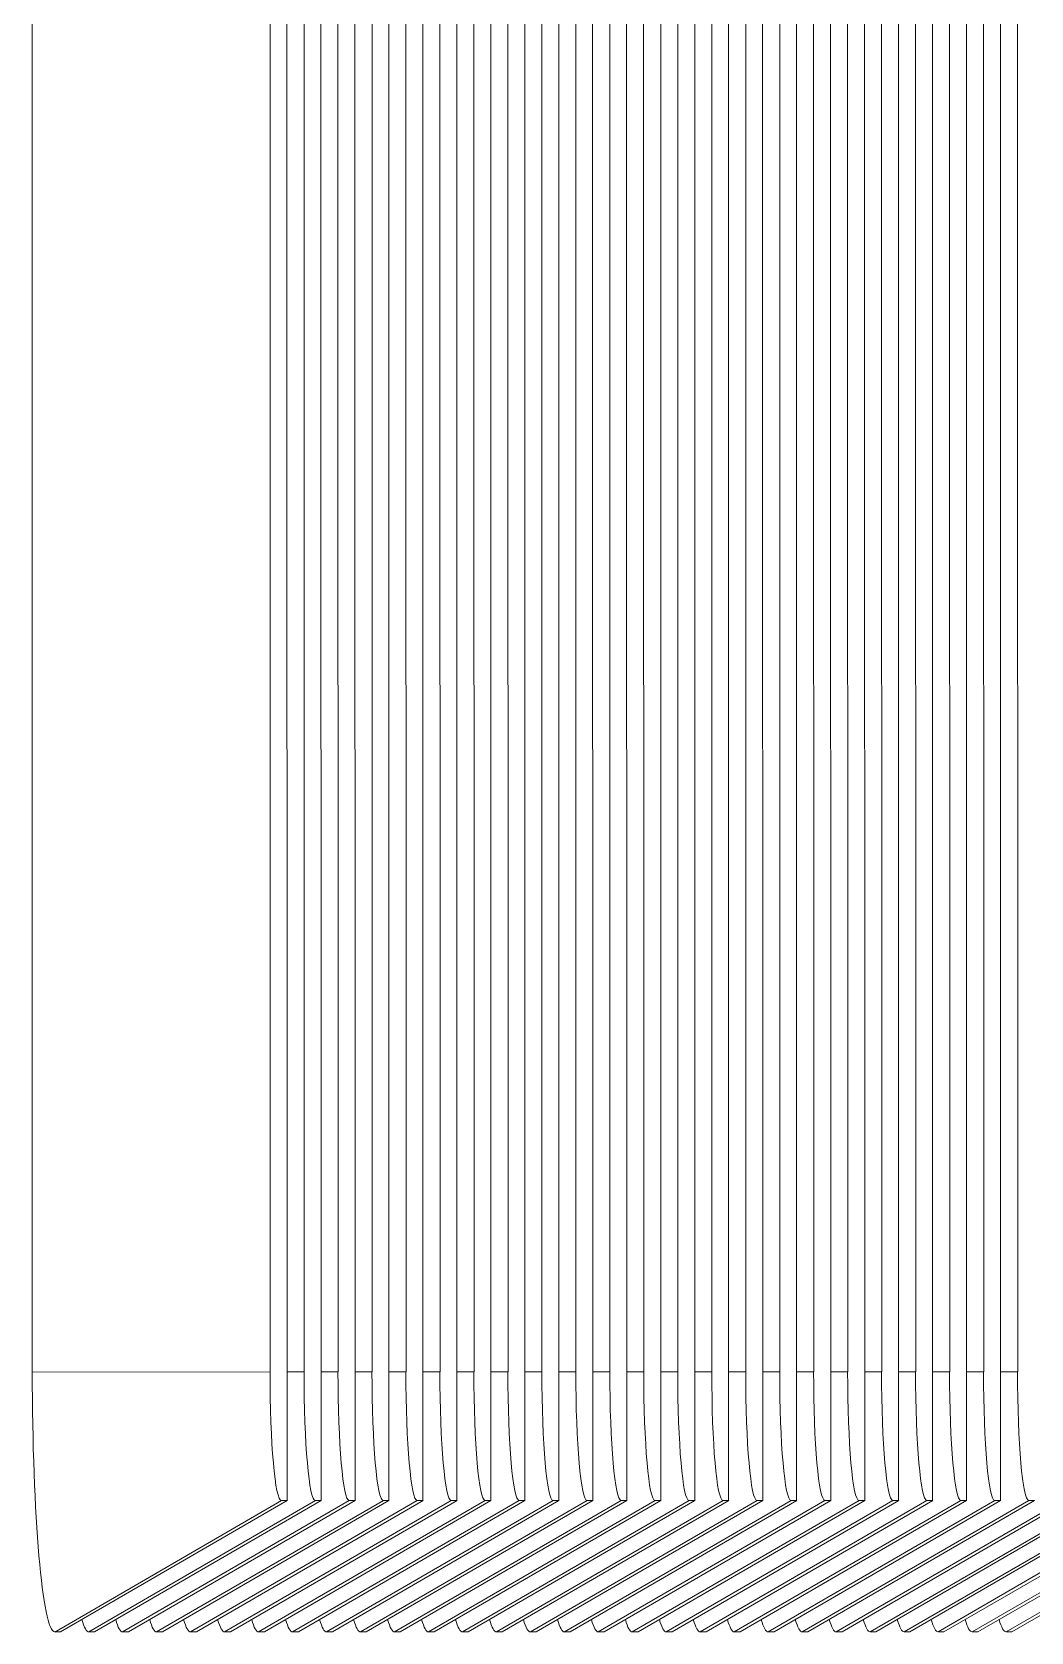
# Model space of a CAD drawing. Header units: millimetres. Extents: x -159872 to 386485, y -250577 to 158966.
# Drawn here: x 371097.25 to 371128, y 3106.6 to 3155.85 of the extents above; entities that cross this region are included whole.
import ezdxf

# ---------------------------------------------------------------- set-up
doc = ezdxf.new("R2010")
doc.units = ezdxf.units.MM
doc.layers.add('LDS-equipment-kitchen equipment', color=3, linetype='Continuous', lineweight=13)

# ---------------------------------------------------------------- blocks, each defined once
blk = doc.blocks.new('Group-335')
at = {"layer": 'LDS-equipment-kitchen equipment', "lineweight": 5}
for p, q in [((310431.582, 39665.081), (310431.591, 39568.165)), ((310431.582, 39665.081), (310431.591, 39568.165)), ((310432.626, 39665.081), (310432.634, 39568.165)), ((310432.626, 39665.081), (310432.634, 39568.165)), ((310433.673, 39665.081), (310433.682, 39568.165)), ((310433.673, 39665.081), (310433.682, 39568.165)), ((310434.713, 39665.081), (310434.722, 39568.165)), ((310434.713, 39665.081), (310434.722, 39568.165)), ((310435.764, 39665.081), (310435.773, 39568.165)), ((310435.764, 39665.081), (310435.773, 39568.165)), ((310436.808, 39665.081), (310436.817, 39568.166)), ((310436.808, 39665.081), (310436.817, 39568.166)), ((310437.855, 39665.082), (310437.864, 39568.166)), ((310437.855, 39665.082), (310437.864, 39568.166)), ((310438.903, 39665.082), (310438.912, 39568.166)), ((310438.903, 39665.082), (310438.912, 39568.166)), ((310439.946, 39665.082), (310439.955, 39568.166)), ((310439.946, 39665.082), (310439.955, 39568.166)), ((310440.99, 39665.082), (310440.999, 39568.166)), ((310440.99, 39665.082), (310440.999, 39568.166)), ((310442.038, 39665.082), (310442.047, 39568.166)), ((310442.038, 39665.082), (310442.047, 39568.166)), ((310443.085, 39665.082), (310443.094, 39568.166)), ((310443.085, 39665.082), (310443.094, 39568.166)), ((310444.132, 39665.082), (310444.141, 39568.166)), ((310444.132, 39665.082), (310444.141, 39568.166)), ((310445.172, 39665.082), (310445.181, 39568.166)), ((310445.172, 39665.082), (310445.181, 39568.166)), ((310446.223, 39665.082), (310446.232, 39568.166)), ((310446.223, 39665.082), (310446.232, 39568.166)), ((310447.267, 39665.082), (310447.276, 39568.167)), ((310447.267, 39665.082), (310447.276, 39568.167)), ((310448.315, 39665.082), (310448.324, 39568.167)), ((310448.315, 39665.082), (310448.324, 39568.167)), ((310449.362, 39665.083), (310449.371, 39568.167)), ((310449.362, 39665.083), (310449.371, 39568.167)), ((310450.406, 39665.083), (310450.415, 39568.167)), ((310450.406, 39665.083), (310450.415, 39568.167)), ((310451.45, 39665.083), (310451.459, 39568.167)), ((310451.45, 39665.083), (310451.459, 39568.167)), ((310452.497, 39665.083), (310452.506, 39568.167)), ((310452.497, 39665.083), (310452.506, 39568.167)), ((310453.544, 39665.083), (310453.553, 39568.167)), ((310453.544, 39665.083), (310453.553, 39568.167)), ((310423.746, 39572.122), (310423.738, 39661.122)), ((310423.746, 39572.122), (310423.738, 39661.122)), ((310431.07, 39572.123), (310431.062, 39661.122)), ((310431.07, 39572.123), (310431.062, 39661.122)), ((310432.117, 39572.123), (310432.109, 39661.122)), ((310432.117, 39572.123), (310432.109, 39661.122)), ((310433.158, 39572.123), (310433.15, 39661.123)), ((310433.158, 39572.123), (310433.15, 39661.123)), ((310434.209, 39572.123), (310434.2, 39661.123)), ((310434.209, 39572.123), (310434.2, 39661.123)), ((310435.252, 39572.123), (310435.244, 39661.123)), ((310435.252, 39572.123), (310435.244, 39661.123)), ((310436.3, 39572.123), (310436.292, 39661.123)), ((310436.3, 39572.123), (310436.292, 39661.123)), ((310437.344, 39572.124), (310437.336, 39661.123)), ((310437.344, 39572.124), (310437.336, 39661.123)), ((310438.391, 39572.124), (310438.383, 39661.123)), ((310438.391, 39572.124), (310438.383, 39661.123)), ((310439.435, 39572.124), (310439.427, 39661.123)), ((310439.435, 39572.124), (310439.427, 39661.123)), ((310440.482, 39572.124), (310440.474, 39661.123)), ((310440.482, 39572.124), (310440.474, 39661.123)), ((310441.529, 39572.124), (310441.521, 39661.123)), ((310441.529, 39572.124), (310441.521, 39661.123)), ((310442.57, 39572.124), (310442.562, 39661.123)), ((310442.57, 39572.124), (310442.562, 39661.123)), ((310443.62, 39572.124), (310443.612, 39661.124)), ((310443.62, 39572.124), (310443.612, 39661.124)), ((310444.668, 39572.124), (310444.66, 39661.124)), ((310444.668, 39572.124), (310444.66, 39661.124)), ((310445.712, 39572.124), (310445.704, 39661.124)), ((310445.712, 39572.124), (310445.704, 39661.124)), ((310446.759, 39572.124), (310446.751, 39661.124)), ((310446.759, 39572.124), (310446.751, 39661.124)), ((310447.8, 39572.124), (310447.791, 39661.124)), ((310447.8, 39572.124), (310447.791, 39661.124)), ((310448.847, 39572.125), (310448.839, 39661.124)), ((310448.847, 39572.125), (310448.839, 39661.124)), ((310449.894, 39572.125), (310449.886, 39661.124)), ((310449.894, 39572.125), (310449.886, 39661.124)), ((310450.941, 39572.125), (310450.933, 39661.124)), ((310450.941, 39572.125), (310450.933, 39661.124)), ((310451.989, 39572.125), (310451.981, 39661.124)), ((310451.989, 39572.125), (310451.981, 39661.124)), ((310453.033, 39572.125), (310453.024, 39661.124)), ((310453.033, 39572.125), (310453.024, 39661.124)), ((310454.08, 39572.125), (310454.072, 39661.124)), ((310454.08, 39572.125), (310454.072, 39661.124)), ((310431.07, 39572.123), (310423.746, 39572.122)), ((310431.07, 39572.123), (310423.746, 39572.122)), ((310432.117, 39572.123), (310431.592, 39572.123)), ((310432.117, 39572.123), (310431.592, 39572.123)), ((310433.158, 39572.123), (310432.636, 39572.123)), ((310433.158, 39572.123), (310432.636, 39572.123)), ((310434.209, 39572.123), (310433.683, 39572.123)), ((310434.209, 39572.123), (310433.683, 39572.123)), ((310435.252, 39572.123), (310434.727, 39572.123)), ((310435.252, 39572.123), (310434.727, 39572.123)), ((310436.3, 39572.123), (310435.774, 39572.123)), ((310436.3, 39572.123), (310435.774, 39572.123)), ((310437.344, 39572.124), (310436.822, 39572.123)), ((310437.344, 39572.124), (310436.822, 39572.123)), ((310438.391, 39572.124), (310437.865, 39572.124)), ((310438.391, 39572.124), (310437.865, 39572.124)), ((310439.435, 39572.124), (310438.913, 39572.124)), ((310439.435, 39572.124), (310438.913, 39572.124)), ((310440.482, 39572.124), (310439.956, 39572.124)), ((310440.482, 39572.124), (310439.956, 39572.124)), ((310441.529, 39572.124), (310441.004, 39572.124)), ((310441.529, 39572.124), (310441.004, 39572.124)), ((310442.57, 39572.124), (310442.048, 39572.124)), ((310442.57, 39572.124), (310442.048, 39572.124)), ((310443.62, 39572.124), (310443.095, 39572.124)), ((310443.62, 39572.124), (310443.095, 39572.124)), ((310444.668, 39572.124), (310444.142, 39572.124)), ((310444.668, 39572.124), (310444.142, 39572.124)), ((310445.712, 39572.124), (310445.186, 39572.124)), ((310445.712, 39572.124), (310445.186, 39572.124)), ((310446.759, 39572.124), (310446.233, 39572.124)), ((310446.759, 39572.124), (310446.233, 39572.124)), ((310447.8, 39572.124), (310447.277, 39572.124)), ((310447.8, 39572.124), (310447.277, 39572.124)), ((310448.847, 39572.125), (310448.325, 39572.125)), ((310448.847, 39572.125), (310448.325, 39572.125)), ((310449.894, 39572.125), (310449.372, 39572.125)), ((310449.894, 39572.125), (310449.372, 39572.125)), ((310450.941, 39572.125), (310450.415, 39572.125)), ((310450.941, 39572.125), (310450.415, 39572.125)), ((310451.989, 39572.125), (310451.463, 39572.125)), ((310451.989, 39572.125), (310451.463, 39572.125)), ((310453.033, 39572.125), (310452.507, 39572.125)), ((310453.033, 39572.125), (310452.507, 39572.125)), ((310454.08, 39572.125), (310453.554, 39572.125)), ((310454.08, 39572.125), (310453.554, 39572.125)), ((310431.415, 39568.163), (310424.437, 39564.119)), ((310431.415, 39568.163), (310424.437, 39564.119)), ((310424.618, 39564.121), (310431.592, 39568.165)), ((310424.618, 39564.121), (310431.592, 39568.165)), ((310432.462, 39568.163), (310425.485, 39564.12)), ((310432.462, 39568.163), (310425.485, 39564.12)), ((310425.662, 39564.121), (310432.636, 39568.165)), ((310425.662, 39564.121), (310432.636, 39568.165)), ((310433.503, 39568.163), (310426.528, 39564.12)), ((310433.503, 39568.163), (310426.528, 39564.12)), ((310426.709, 39564.121), (310433.683, 39568.165)), ((310426.709, 39564.121), (310433.683, 39568.165)), ((310434.553, 39568.163), (310427.575, 39564.12)), ((310434.553, 39568.163), (310427.575, 39564.12)), ((310427.75, 39564.122), (310434.727, 39568.165)), ((310427.75, 39564.122), (310434.727, 39568.165)), ((310435.597, 39568.163), (310428.619, 39564.12)), ((310435.597, 39568.163), (310428.619, 39564.12)), ((310428.797, 39564.122), (310435.775, 39568.165)), ((310428.797, 39564.122), (310435.775, 39568.165)), ((310436.645, 39568.164), (310429.667, 39564.12)), ((310436.645, 39568.164), (310429.667, 39564.12)), ((310429.844, 39564.122), (310436.822, 39568.165)), ((310429.844, 39564.122), (310436.822, 39568.165)), ((310437.692, 39568.164), (310430.711, 39564.12)), ((310437.692, 39568.164), (310430.711, 39564.12)), ((310430.891, 39564.122), (310437.865, 39568.165)), ((310430.891, 39564.122), (310437.865, 39568.165)), ((310431.591, 39568.163), (310431.411, 39568.163)), ((310431.591, 39568.163), (310431.411, 39568.163)), ((310438.736, 39568.164), (310431.758, 39564.12)), ((310438.736, 39568.164), (310431.758, 39564.12)), ((310431.939, 39564.122), (310438.913, 39568.165)), ((310431.939, 39564.122), (310438.913, 39568.165)), ((310432.634, 39568.163), (310432.458, 39568.163)), ((310432.634, 39568.163), (310432.458, 39568.163)), ((310439.78, 39568.164), (310432.805, 39564.12)), ((310439.78, 39568.164), (310432.805, 39564.12)), ((310432.983, 39564.122), (310439.957, 39568.166)), ((310432.983, 39564.122), (310439.957, 39568.166)), ((310433.682, 39568.163), (310433.502, 39568.163)), ((310433.682, 39568.163), (310433.502, 39568.163)), ((310440.827, 39568.164), (310433.849, 39564.12)), ((310440.827, 39568.164), (310433.849, 39564.12)), ((310434.027, 39564.122), (310441.004, 39568.166)), ((310434.027, 39564.122), (310441.004, 39568.166)), ((310434.722, 39568.163), (310434.549, 39568.163)), ((310434.722, 39568.163), (310434.549, 39568.163)), ((310441.874, 39568.164), (310434.896, 39564.12)), ((310441.874, 39568.164), (310434.896, 39564.12)), ((310435.074, 39564.122), (310442.048, 39568.166)), ((310435.074, 39564.122), (310442.048, 39568.166)), ((310435.773, 39568.163), (310435.593, 39568.163)), ((310435.773, 39568.163), (310435.593, 39568.163)), ((310442.918, 39568.164), (310435.94, 39564.12)), ((310442.918, 39568.164), (310435.94, 39564.12)), ((310436.121, 39564.122), (310443.095, 39568.166)), ((310436.121, 39564.122), (310443.095, 39568.166)), ((310436.817, 39568.164), (310436.64, 39568.164)), ((310436.817, 39568.164), (310436.64, 39568.164)), ((310443.962, 39568.164), (310436.988, 39564.121)), ((310443.962, 39568.164), (310436.988, 39564.121)), ((310437.168, 39564.122), (310444.142, 39568.166)), ((310437.168, 39564.122), (310444.142, 39568.166)), ((310437.864, 39568.164), (310437.688, 39568.164)), ((310437.864, 39568.164), (310437.688, 39568.164)), ((310445.013, 39568.164), (310438.035, 39564.121)), ((310445.013, 39568.164), (310438.035, 39564.121)), ((310438.212, 39564.123), (310445.186, 39568.166)), ((310438.212, 39564.123), (310445.186, 39568.166)), ((310438.912, 39568.164), (310438.731, 39568.164)), ((310438.912, 39568.164), (310438.731, 39568.164)), ((310446.057, 39568.164), (310439.079, 39564.121)), ((310446.057, 39568.164), (310439.079, 39564.121)), ((310439.26, 39564.123), (310446.234, 39568.166)), ((310439.26, 39564.123), (310446.234, 39568.166)), ((310439.955, 39568.164), (310439.779, 39568.164)), ((310439.955, 39568.164), (310439.779, 39568.164)), ((310447.104, 39568.164), (310440.126, 39564.121)), ((310447.104, 39568.164), (310440.126, 39564.121)), ((310440.304, 39564.123), (310447.278, 39568.166)), ((310440.304, 39564.123), (310447.278, 39568.166)), ((310440.999, 39568.164), (310440.823, 39568.164)), ((310440.999, 39568.164), (310440.823, 39568.164)), ((310448.148, 39568.165), (310441.17, 39564.121)), ((310448.148, 39568.165), (310441.17, 39564.121)), ((310441.351, 39564.123), (310448.325, 39568.166)), ((310441.351, 39564.123), (310448.325, 39568.166)), ((310442.047, 39568.164), (310441.87, 39568.164)), ((310442.047, 39568.164), (310441.87, 39568.164)), ((310449.195, 39568.165), (310442.217, 39564.121)), ((310449.195, 39568.165), (310442.217, 39564.121)), ((310442.395, 39564.123), (310449.372, 39568.166)), ((310442.395, 39564.123), (310449.372, 39568.166)), ((310443.094, 39568.164), (310442.914, 39568.164)), ((310443.094, 39568.164), (310442.914, 39568.164)), ((310450.239, 39568.165), (310443.261, 39564.121)), ((310450.239, 39568.165), (310443.261, 39564.121)), ((310443.439, 39564.123), (310450.416, 39568.167)), ((310443.439, 39564.123), (310450.416, 39568.167)), ((310444.141, 39568.164), (310443.961, 39568.164)), ((310444.141, 39568.164), (310443.961, 39568.164)), ((310451.286, 39568.165), (310444.309, 39564.121)), ((310451.286, 39568.165), (310444.309, 39564.121)), ((310444.489, 39564.123), (310451.463, 39568.167)), ((310444.489, 39564.123), (310451.463, 39568.167)), ((310445.181, 39568.164), (310445.009, 39568.164)), ((310445.181, 39568.164), (310445.009, 39568.164)), ((310452.334, 39568.165), (310445.356, 39564.121)), ((310452.334, 39568.165), (310445.356, 39564.121)), ((310445.533, 39564.123), (310452.507, 39568.167)), ((310445.533, 39564.123), (310452.507, 39568.167)), ((310446.232, 39568.164), (310446.052, 39568.164)), ((310446.232, 39568.164), (310446.052, 39568.164)), ((310453.374, 39568.165), (310446.4, 39564.121)), ((310453.374, 39568.165), (310446.4, 39564.121)), ((310446.581, 39564.123), (310453.555, 39568.167)), ((310446.581, 39564.123), (310453.555, 39568.167)), ((310447.276, 39568.164), (310447.1, 39568.164)), ((310447.276, 39568.164), (310447.1, 39568.164)), ((310454.425, 39568.165), (310447.447, 39564.122)), ((310454.425, 39568.165), (310447.447, 39564.122)), ((310447.621, 39564.123), (310454.598, 39568.167)), ((310447.621, 39564.123), (310454.598, 39568.167)), ((310448.324, 39568.165), (310448.144, 39568.165)), ((310448.324, 39568.165), (310448.144, 39568.165)), ((310455.469, 39568.165), (310448.491, 39564.122)), ((310455.469, 39568.165), (310448.491, 39564.122)), ((310448.672, 39564.123), (310455.646, 39568.167)), ((310448.672, 39564.123), (310455.646, 39568.167)), ((310449.371, 39568.165), (310449.191, 39568.165)), ((310449.371, 39568.165), (310449.191, 39568.165)), ((310456.516, 39568.165), (310449.538, 39564.122)), ((310456.516, 39568.165), (310449.538, 39564.122)), ((310449.716, 39564.124), (310456.693, 39568.167)), ((310449.716, 39564.124), (310456.693, 39568.167)), ((310450.415, 39568.165), (310450.238, 39568.165)), ((310450.415, 39568.165), (310450.238, 39568.165)), ((310457.563, 39568.165), (310450.582, 39564.122)), ((310457.563, 39568.165), (310450.582, 39564.122)), ((310450.763, 39564.124), (310457.737, 39568.167)), ((310450.763, 39564.124), (310457.737, 39568.167)), ((310451.459, 39568.165), (310451.282, 39568.165)), ((310451.459, 39568.165), (310451.282, 39568.165)), ((310458.604, 39568.166), (310451.63, 39564.122)), ((310458.604, 39568.166), (310451.63, 39564.122)), ((310451.81, 39564.124), (310458.784, 39568.167)), ((310451.81, 39564.124), (310458.784, 39568.167)), ((310452.506, 39568.165), (310452.329, 39568.165)), ((310452.506, 39568.165), (310452.329, 39568.165)), ((310459.651, 39568.166), (310452.677, 39564.122)), ((310459.651, 39568.166), (310452.677, 39564.122)), ((310452.854, 39564.124), (310459.828, 39568.167)), ((310452.854, 39564.124), (310459.828, 39568.167)), ((310453.553, 39568.165), (310453.373, 39568.165)), ((310453.553, 39568.165), (310453.373, 39568.165)), ((310460.699, 39568.166), (310453.721, 39564.122)), ((310460.699, 39568.166), (310453.721, 39564.122)), ((310453.898, 39564.124), (310460.875, 39568.167)), ((310453.898, 39564.124), (310460.875, 39568.167)), ((310454.594, 39568.165), (310454.421, 39568.165)), ((310454.594, 39568.165), (310454.421, 39568.165)), ((310424.618, 39564.121), (310424.438, 39564.121)), ((310424.618, 39564.121), (310424.438, 39564.121)), ((310425.662, 39564.121), (310425.489, 39564.121)), ((310425.662, 39564.121), (310425.489, 39564.121)), ((310426.709, 39564.121), (310426.529, 39564.121)), ((310426.709, 39564.121), (310426.529, 39564.121)), ((310427.75, 39564.122), (310427.577, 39564.122)), ((310427.75, 39564.122), (310427.577, 39564.122)), ((310428.797, 39564.122), (310428.62, 39564.122)), ((310428.797, 39564.122), (310428.62, 39564.122)), ((310429.844, 39564.122), (310429.668, 39564.122)), ((310429.844, 39564.122), (310429.668, 39564.122)), ((310430.891, 39564.122), (310430.711, 39564.122)), ((310430.891, 39564.122), (310430.711, 39564.122)), ((310431.939, 39564.122), (310431.759, 39564.122)), ((310431.939, 39564.122), (310431.759, 39564.122)), ((310432.983, 39564.122), (310432.806, 39564.122)), ((310432.983, 39564.122), (310432.806, 39564.122)), ((310434.027, 39564.122), (310433.85, 39564.122)), ((310434.027, 39564.122), (310433.85, 39564.122)), ((310435.074, 39564.122), (310434.897, 39564.122)), ((310435.074, 39564.122), (310434.897, 39564.122)), ((310436.121, 39564.122), (310435.941, 39564.122)), ((310436.121, 39564.122), (310435.941, 39564.122)), ((310437.168, 39564.122), (310436.988, 39564.122)), ((310437.168, 39564.122), (310436.988, 39564.122)), ((310438.212, 39564.123), (310438.036, 39564.123)), ((310438.212, 39564.123), (310438.036, 39564.123)), ((310439.26, 39564.123), (310439.08, 39564.123)), ((310439.26, 39564.123), (310439.08, 39564.123)), ((310440.304, 39564.123), (310440.131, 39564.123)), ((310440.304, 39564.123), (310440.131, 39564.123)), ((310441.351, 39564.123), (310441.171, 39564.123)), ((310441.351, 39564.123), (310441.171, 39564.123)), ((310442.395, 39564.123), (310442.218, 39564.123)), ((310442.395, 39564.123), (310442.218, 39564.123)), ((310443.439, 39564.123), (310443.262, 39564.123)), ((310443.439, 39564.123), (310443.262, 39564.123)), ((310444.489, 39564.123), (310444.309, 39564.123)), ((310444.489, 39564.123), (310444.309, 39564.123)), ((310445.533, 39564.123), (310445.357, 39564.123)), ((310445.533, 39564.123), (310445.357, 39564.123)), ((310446.581, 39564.123), (310446.401, 39564.123)), ((310446.581, 39564.123), (310446.401, 39564.123)), ((310447.621, 39564.123), (310447.448, 39564.123)), ((310447.621, 39564.123), (310447.448, 39564.123)), ((310448.672, 39564.123), (310448.492, 39564.123)), ((310448.672, 39564.123), (310448.492, 39564.123)), ((310449.716, 39564.124), (310449.539, 39564.124)), ((310449.716, 39564.124), (310449.539, 39564.124)), ((310450.763, 39564.124), (310450.583, 39564.124)), ((310450.763, 39564.124), (310450.583, 39564.124)), ((310451.81, 39564.124), (310451.63, 39564.124)), ((310451.81, 39564.124), (310451.63, 39564.124)), ((310452.854, 39564.124), (310452.677, 39564.124)), ((310452.854, 39564.124), (310452.677, 39564.124)), ((310453.898, 39564.124), (310453.721, 39564.124)), ((310453.898, 39564.124), (310453.721, 39564.124))]:
    blk.add_line(p, q, dxfattribs=at)
at = {"layer": 'LDS-equipment-kitchen equipment', "lineweight": 5, "transparency": 33554687}
for points in [[(310424.442, 39564.121), (310424.058, 39564.121), (310423.747, 39567.705), (310423.747, 39572.122)], [(310424.442, 39564.121), (310424.058, 39564.121), (310423.747, 39567.705), (310423.747, 39572.122)], [(310431.415, 39568.163), (310431.221, 39568.163), (310431.065, 39569.934), (310431.065, 39572.121)], [(310431.415, 39568.163), (310431.221, 39568.163), (310431.065, 39569.934), (310431.065, 39572.121)], [(310432.462, 39568.163), (310432.265, 39568.163), (310432.113, 39569.934), (310432.113, 39572.121)], [(310432.462, 39568.163), (310432.265, 39568.163), (310432.113, 39569.934), (310432.113, 39572.121)], [(310433.503, 39568.163), (310433.312, 39568.163), (310433.157, 39569.934), (310433.156, 39572.121)], [(310433.503, 39568.163), (310433.312, 39568.163), (310433.157, 39569.934), (310433.156, 39572.121)], [(310434.553, 39568.163), (310434.359, 39568.163), (310434.204, 39569.934), (310434.203, 39572.121)], [(310434.553, 39568.163), (310434.359, 39568.163), (310434.204, 39569.934), (310434.203, 39572.121)], [(310435.597, 39568.163), (310435.403, 39568.163), (310435.247, 39569.934), (310435.247, 39572.122)], [(310435.597, 39568.163), (310435.403, 39568.163), (310435.247, 39569.934), (310435.247, 39572.122)], [(310436.645, 39568.164), (310436.45, 39568.163), (310436.295, 39569.934), (310436.295, 39572.122)], [(310436.645, 39568.164), (310436.45, 39568.163), (310436.295, 39569.934), (310436.295, 39572.122)], [(310437.692, 39568.164), (310437.494, 39568.164), (310437.339, 39569.934), (310437.339, 39572.122)], [(310437.692, 39568.164), (310437.494, 39568.164), (310437.339, 39569.934), (310437.339, 39572.122)], [(310438.736, 39568.164), (310438.542, 39568.164), (310438.386, 39569.935), (310438.386, 39572.122)], [(310438.736, 39568.164), (310438.542, 39568.164), (310438.386, 39569.935), (310438.386, 39572.122)], [(310439.78, 39568.164), (310439.585, 39568.164), (310439.434, 39569.935), (310439.434, 39572.122)], [(310439.78, 39568.164), (310439.585, 39568.164), (310439.434, 39569.935), (310439.434, 39572.122)], [(310440.827, 39568.164), (310440.633, 39568.164), (310440.478, 39569.935), (310440.477, 39572.122)], [(310440.827, 39568.164), (310440.633, 39568.164), (310440.478, 39569.935), (310440.477, 39572.122)], [(310441.874, 39568.164), (310441.68, 39568.164), (310441.524, 39569.935), (310441.524, 39572.122)], [(310441.874, 39568.164), (310441.68, 39568.164), (310441.524, 39569.935), (310441.524, 39572.122)], [(310442.918, 39568.164), (310442.724, 39568.164), (310442.569, 39569.935), (310442.568, 39572.122)], [(310442.918, 39568.164), (310442.724, 39568.164), (310442.569, 39569.935), (310442.568, 39572.122)], [(310443.962, 39568.164), (310443.771, 39568.164), (310443.616, 39569.935), (310443.616, 39572.122)], [(310443.962, 39568.164), (310443.771, 39568.164), (310443.616, 39569.935), (310443.616, 39572.122)], [(310445.013, 39568.164), (310444.815, 39568.164), (310444.663, 39569.935), (310444.663, 39572.122)], [(310445.013, 39568.164), (310444.815, 39568.164), (310444.663, 39569.935), (310444.663, 39572.122)], [(310446.057, 39568.164), (310445.862, 39568.164), (310445.707, 39569.935), (310445.707, 39572.122)], [(310446.057, 39568.164), (310445.862, 39568.164), (310445.707, 39569.935), (310445.707, 39572.122)], [(310447.104, 39568.164), (310446.91, 39568.164), (310446.755, 39569.935), (310446.754, 39572.123)], [(310447.104, 39568.164), (310446.91, 39568.164), (310446.755, 39569.935), (310446.754, 39572.123)], [(310448.148, 39568.165), (310447.954, 39568.165), (310447.798, 39569.935), (310447.798, 39572.123)], [(310448.148, 39568.165), (310447.954, 39568.165), (310447.798, 39569.935), (310447.798, 39572.123)], [(310449.195, 39568.165), (310449.001, 39568.165), (310448.846, 39569.936), (310448.845, 39572.123)], [(310449.195, 39568.165), (310449.001, 39568.165), (310448.846, 39569.936), (310448.845, 39572.123)], [(310450.239, 39568.165), (310450.045, 39568.165), (310449.889, 39569.936), (310449.889, 39572.123)], [(310450.239, 39568.165), (310450.045, 39568.165), (310449.889, 39569.936), (310449.889, 39572.123)], [(310451.286, 39568.165), (310451.092, 39568.165), (310450.937, 39569.936), (310450.937, 39572.123)], [(310451.286, 39568.165), (310451.092, 39568.165), (310450.937, 39569.936), (310450.937, 39572.123)], [(310452.334, 39568.165), (310452.136, 39568.165), (310451.984, 39569.936), (310451.984, 39572.123)], [(310452.334, 39568.165), (310452.136, 39568.165), (310451.984, 39569.936), (310451.984, 39572.123)], [(310453.374, 39568.165), (310453.184, 39568.165), (310453.028, 39569.936), (310453.028, 39572.123)], [(310453.374, 39568.165), (310453.184, 39568.165), (310453.028, 39569.936), (310453.028, 39572.123)], [(310454.425, 39568.165), (310454.23, 39568.165), (310454.075, 39569.936), (310454.075, 39572.123)], [(310454.425, 39568.165), (310454.23, 39568.165), (310454.075, 39569.936), (310454.075, 39572.123)], [(310425.49, 39564.121), (310425.415, 39564.121), (310425.345, 39564.252), (310425.271, 39564.502)], [(310425.49, 39564.121), (310425.415, 39564.121), (310425.345, 39564.252), (310425.271, 39564.502)], [(310426.53, 39564.121), (310426.456, 39564.121), (310426.385, 39564.252), (310426.315, 39564.502)], [(310426.53, 39564.121), (310426.456, 39564.121), (310426.385, 39564.252), (310426.315, 39564.502)], [(310427.577, 39564.122), (310427.503, 39564.122), (310427.433, 39564.252), (310427.362, 39564.502)], [(310427.577, 39564.122), (310427.503, 39564.122), (310427.433, 39564.252), (310427.362, 39564.502)], [(310428.625, 39564.122), (310428.55, 39564.122), (310428.48, 39564.252), (310428.406, 39564.503)], [(310428.625, 39564.122), (310428.55, 39564.122), (310428.48, 39564.252), (310428.406, 39564.503)], [(310429.672, 39564.122), (310429.598, 39564.122), (310429.527, 39564.252), (310429.453, 39564.503)], [(310429.672, 39564.122), (310429.598, 39564.122), (310429.527, 39564.252), (310429.453, 39564.503)], [(310430.716, 39564.122), (310430.641, 39564.122), (310430.574, 39564.252), (310430.5, 39564.503)], [(310430.716, 39564.122), (310430.641, 39564.122), (310430.574, 39564.252), (310430.5, 39564.503)], [(310431.763, 39564.122), (310431.689, 39564.122), (310431.619, 39564.252), (310431.544, 39564.503)], [(310431.763, 39564.122), (310431.689, 39564.122), (310431.619, 39564.252), (310431.544, 39564.503)], [(310432.807, 39564.122), (310432.733, 39564.122), (310432.662, 39564.253), (310432.592, 39564.503)], [(310432.807, 39564.122), (310432.733, 39564.122), (310432.662, 39564.253), (310432.592, 39564.503)], [(310433.854, 39564.122), (310433.78, 39564.122), (310433.71, 39564.253), (310433.636, 39564.503)], [(310433.854, 39564.122), (310433.78, 39564.122), (310433.71, 39564.253), (310433.636, 39564.503)], [(310434.902, 39564.122), (310434.828, 39564.122), (310434.757, 39564.253), (310434.683, 39564.503)], [(310434.902, 39564.122), (310434.828, 39564.122), (310434.757, 39564.253), (310434.683, 39564.503)], [(310435.942, 39564.122), (310435.868, 39564.122), (310435.805, 39564.253), (310435.73, 39564.503)], [(310435.942, 39564.122), (310435.868, 39564.122), (310435.805, 39564.253), (310435.73, 39564.503)], [(310436.993, 39564.122), (310436.918, 39564.122), (310436.848, 39564.253), (310436.774, 39564.503)], [(310436.993, 39564.122), (310436.918, 39564.122), (310436.848, 39564.253), (310436.774, 39564.503)], [(310438.04, 39564.123), (310437.966, 39564.123), (310437.896, 39564.253), (310437.821, 39564.503)], [(310438.04, 39564.123), (310437.966, 39564.123), (310437.896, 39564.253), (310437.821, 39564.503)], [(310439.084, 39564.123), (310439.01, 39564.123), (310438.939, 39564.253), (310438.865, 39564.503)], [(310439.084, 39564.123), (310439.01, 39564.123), (310438.939, 39564.253), (310438.865, 39564.503)], [(310440.131, 39564.123), (310440.057, 39564.123), (310439.987, 39564.253), (310439.913, 39564.504)], [(310440.131, 39564.123), (310440.057, 39564.123), (310439.987, 39564.253), (310439.913, 39564.504)], [(310441.175, 39564.123), (310441.101, 39564.123), (310441.031, 39564.253), (310440.957, 39564.504)], [(310441.175, 39564.123), (310441.101, 39564.123), (310441.031, 39564.253), (310440.957, 39564.504)], [(310442.219, 39564.123), (310442.145, 39564.123), (310442.074, 39564.253), (310442.004, 39564.504)], [(310442.219, 39564.123), (310442.145, 39564.123), (310442.074, 39564.253), (310442.004, 39564.504)], [(310443.267, 39564.123), (310443.192, 39564.123), (310443.122, 39564.253), (310443.051, 39564.504)], [(310443.267, 39564.123), (310443.192, 39564.123), (310443.122, 39564.253), (310443.051, 39564.504)], [(310444.314, 39564.123), (310444.239, 39564.123), (310444.169, 39564.254), (310444.095, 39564.504)], [(310444.314, 39564.123), (310444.239, 39564.123), (310444.169, 39564.254), (310444.095, 39564.504)], [(310445.361, 39564.123), (310445.287, 39564.123), (310445.216, 39564.254), (310445.142, 39564.504)], [(310445.361, 39564.123), (310445.287, 39564.123), (310445.216, 39564.254), (310445.142, 39564.504)], [(310446.401, 39564.123), (310446.327, 39564.123), (310446.257, 39564.254), (310446.186, 39564.504)], [(310446.401, 39564.123), (310446.327, 39564.123), (310446.257, 39564.254), (310446.186, 39564.504)], [(310447.452, 39564.123), (310447.378, 39564.123), (310447.308, 39564.254), (310447.234, 39564.504)], [(310447.452, 39564.123), (310447.378, 39564.123), (310447.308, 39564.254), (310447.234, 39564.504)], [(310448.496, 39564.123), (310448.422, 39564.123), (310448.355, 39564.254), (310448.281, 39564.504)], [(310448.496, 39564.123), (310448.422, 39564.123), (310448.355, 39564.254), (310448.281, 39564.504)], [(310449.544, 39564.124), (310449.469, 39564.124), (310449.399, 39564.254), (310449.325, 39564.504)], [(310449.544, 39564.124), (310449.469, 39564.124), (310449.399, 39564.254), (310449.325, 39564.504)], [(310450.584, 39564.124), (310450.513, 39564.124), (310450.446, 39564.254), (310450.372, 39564.505)], [(310450.584, 39564.124), (310450.513, 39564.124), (310450.446, 39564.254), (310450.372, 39564.505)], [(310451.634, 39564.124), (310451.56, 39564.124), (310451.49, 39564.254), (310451.416, 39564.505)], [(310451.634, 39564.124), (310451.56, 39564.124), (310451.49, 39564.254), (310451.416, 39564.505)], [(310452.678, 39564.124), (310452.604, 39564.124), (310452.534, 39564.254), (310452.463, 39564.505)], [(310452.678, 39564.124), (310452.604, 39564.124), (310452.534, 39564.254), (310452.463, 39564.505)], [(310453.726, 39564.124), (310453.652, 39564.124), (310453.581, 39564.254), (310453.507, 39564.505)], [(310453.726, 39564.124), (310453.652, 39564.124), (310453.581, 39564.254), (310453.507, 39564.505)]]:
    blk.add_open_spline(points, degree=3, dxfattribs=at)
blk = doc.blocks.new('Group-337')
at = {"layer": 'LDS-equipment-kitchen equipment'}
blk.add_blockref('Group-335', (0, 0), dxfattribs=at)
blk = doc.blocks.new('Group-338')
at = {"layer": 'LDS-equipment-kitchen equipment'}
blk.add_blockref('Group-337', (0, 0), dxfattribs=at)

msp = doc.modelspace()

# ---------------------------------------------------------------- block references
at = {"layer": 'LDS-equipment-kitchen equipment', "color": 7}
msp.add_blockref('Group-338', (60673.51323, -36457.51522), dxfattribs=at)

doc.saveas('drawing.dxf')
